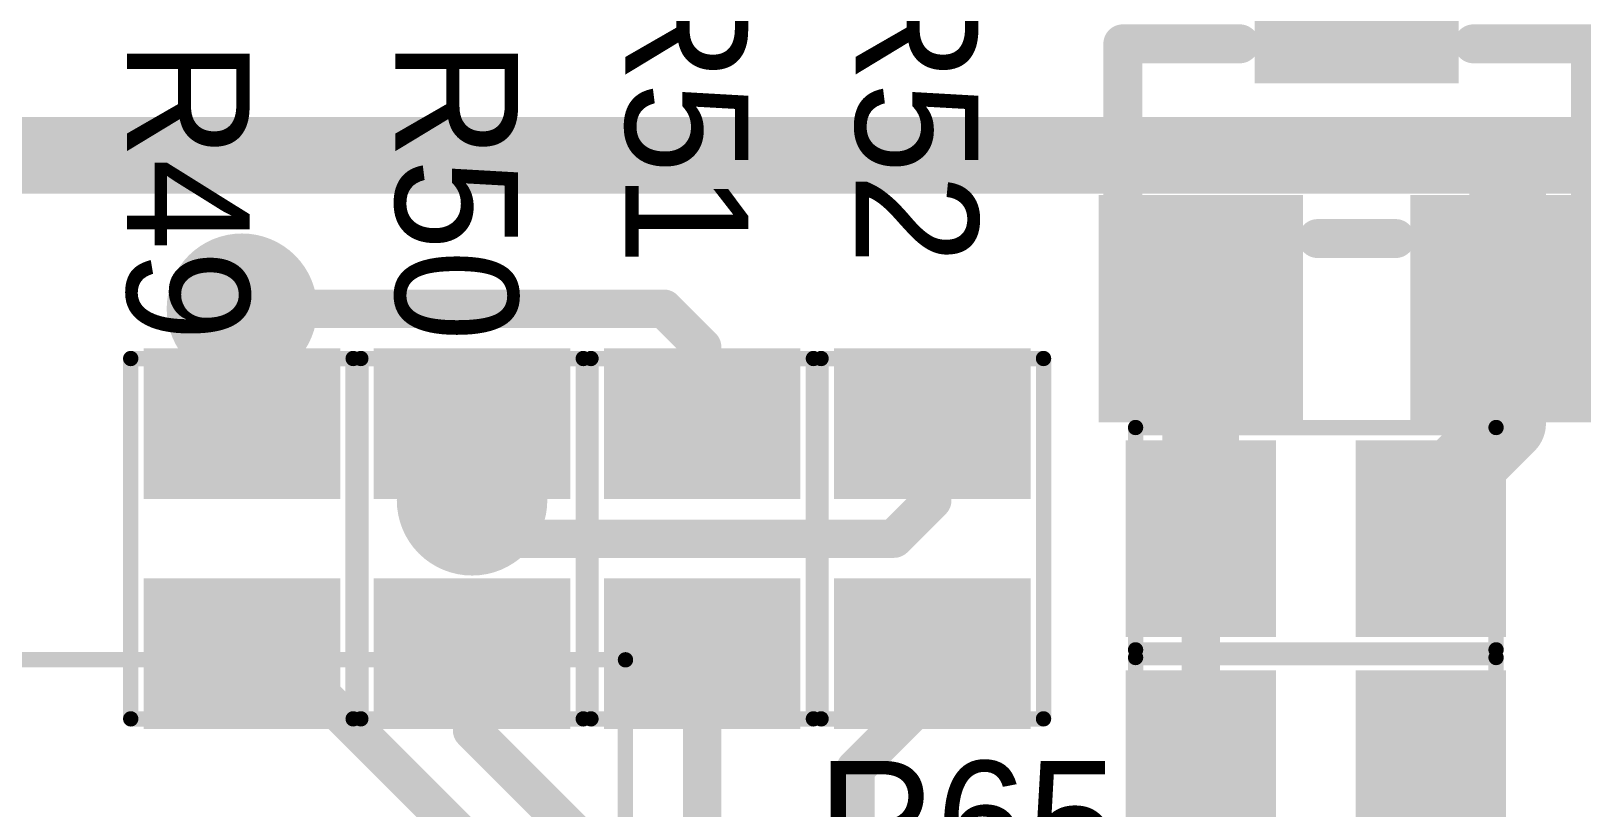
# Model space of a CAD drawing. Extents: x 416 to 470, y 213 to 332.
# Drawn here: x 445.88 to 455.98, y 262.5 to 267.56 of the extents above; entities that cross this region are included whole.
import ezdxf

# ---------------------------------------------------------------- set-up
doc = ezdxf.new("R2010")
doc.units = 0
for name, color, linetype in [('Top', 1, 'CONTINUOUS'), ('Top_Mask', 4, 'CONTINUOUS'), ('Top_Paste', 8, 'CONTINUOUS'), ('Top_Silk', 6, 'CONTINUOUS')]:
    doc.layers.add(name, color=color, linetype=linetype)

# ---------------------------------------------------------------- blocks, each defined once
blk = doc.blocks.new('UNIT_DISC')
at = {"linetype": 'CONTINUOUS', "const_width": 0.5}
blk.add_lwpolyline([(0.25, 0, 1), (-0.25, 0, 1)], format="xyb", close=True, dxfattribs=at)
blk = doc.blocks.new('SHAPE_EL_236_236_0_0_0_0')
at = {"xscale": 0.6, "yscale": 0.6, "zscale": 0.6}
blk.add_blockref('UNIT_DISC', (0, 0), dxfattribs=at)
blk = doc.blocks.new('SHAPE_EL_386_386_0_0_0_0')
at = {"xscale": 0.981, "yscale": 0.981, "zscale": 0.981}
blk.add_blockref('UNIT_DISC', (0, 0), dxfattribs=at)
blk = doc.blocks.new('0__40_28')
at = {"layer": 'Top'}
blk.add_blockref('SHAPE_EL_236_236_0_0_0_0', (0, 0), dxfattribs=at)
at = {"layer": 'Top_Mask'}
blk.add_blockref('SHAPE_EL_386_386_0_0_0_0', (0, 0), dxfattribs=at)
blk = doc.blocks.new('0__40_29')
at = {"layer": 'Top'}
blk.add_blockref('SHAPE_EL_236_236_0_0_0_0', (0, 0), dxfattribs=at)
at = {"layer": 'Top_Mask'}
blk.add_blockref('SHAPE_EL_386_386_0_0_0_0', (0, 0), dxfattribs=at)
blk = doc.blocks.new('R_0603_6980')
at = {"layer": 'Top_Silk', "linetype": 'CONTINUOUS', "const_width": 0.1}
for points in [[(453.075, 263.525), (453.075, 264.975)], [(453.075, 264.975), (455.425, 264.975)], [(455.425, 264.975), (455.425, 263.525)], [(455.425, 263.525), (453.075, 263.525)]]:
    blk.add_lwpolyline(points, dxfattribs=at)
at = {"layer": 'Top_Silk', "xscale": 0.1, "yscale": 0.1, "zscale": 0.1}
for p in [(453.075, 264.975), (453.075, 264.975), (455.425, 264.975), (455.425, 264.975), (453.075, 263.525), (453.075, 263.525), (455.425, 263.525), (455.425, 263.525)]:
    blk.add_blockref('UNIT_DISC', p, dxfattribs=at)
blk = doc.blocks.new('SHAPE_SQ_236_354_0_0_0_0')
blk.add_solid([(-0.3, -0.45), (0.3, -0.45), (-0.3, 0.45), (0.3, 0.45)])
blk = doc.blocks.new('SHAPE_SQ_386_504_0_0_0_0')
blk.add_solid([(-0.4905, -0.6405), (0.4905, -0.6405), (-0.4905, 0.6405), (0.4905, 0.6405)])
blk = doc.blocks.new('0_6x0_921')
at = {"layer": 'Top'}
blk.add_blockref('SHAPE_SQ_236_354_0_0_0_0', (0, 0), dxfattribs=at)
at = {"layer": 'Top_Mask'}
blk.add_blockref('SHAPE_SQ_386_504_0_0_0_0', (0, 0), dxfattribs=at)
at = {"layer": 'Top_Paste'}
blk.add_blockref('SHAPE_SQ_236_354_0_0_0_0', (0, 0), dxfattribs=at)
blk = doc.blocks.new('0_6x0_932')
at = {"layer": 'Top'}
blk.add_blockref('SHAPE_SQ_236_354_0_0_0_0', (0, 0), dxfattribs=at)
at = {"layer": 'Top_Mask'}
blk.add_blockref('SHAPE_SQ_386_504_0_0_0_0', (0, 0), dxfattribs=at)
at = {"layer": 'Top_Paste'}
blk.add_blockref('SHAPE_SQ_236_354_0_0_0_0', (0, 0), dxfattribs=at)
blk = doc.blocks.new('R57')
for name, p in [('R_0603_6980', (0, 0)), ('0_6x0_921', (453.5, 264.25)), ('0_6x0_932', (455, 264.25))]:
    blk.add_blockref(name, p)
blk = doc.blocks.new('R_0603_6992')
at = {"layer": 'Top_Silk', "linetype": 'CONTINUOUS', "const_width": 0.1}
for points in [[(453.075, 262.025), (453.075, 263.475)], [(453.075, 263.475), (455.425, 263.475)], [(455.425, 263.475), (455.425, 262.025)], [(455.425, 262.025), (453.075, 262.025)]]:
    blk.add_lwpolyline(points, dxfattribs=at)
at = {"layer": 'Top_Silk', "xscale": 0.1, "yscale": 0.1, "zscale": 0.1}
for p in [(453.075, 263.475), (453.075, 263.475), (455.425, 263.475), (455.425, 263.475), (453.075, 262.025), (453.075, 262.025), (455.425, 262.025), (455.425, 262.025)]:
    blk.add_blockref('UNIT_DISC', p, dxfattribs=at)
blk = doc.blocks.new('0_6x0_922')
at = {"layer": 'Top'}
blk.add_blockref('SHAPE_SQ_236_354_0_0_0_0', (0, 0), dxfattribs=at)
at = {"layer": 'Top_Mask'}
blk.add_blockref('SHAPE_SQ_386_504_0_0_0_0', (0, 0), dxfattribs=at)
at = {"layer": 'Top_Paste'}
blk.add_blockref('SHAPE_SQ_236_354_0_0_0_0', (0, 0), dxfattribs=at)
blk = doc.blocks.new('R65')
blk.add_blockref('R_0603_6992', (0, 0))
at = {"rotation": 180}
for name, p in [('0_6x0_921', (453.5, 262.75)), ('0_6x0_922', (455, 262.75))]:
    blk.add_blockref(name, p, dxfattribs=at)
at = {"layer": 'Top_Silk'}
blk.add_text('R65', height=0.8, dxfattribs=at).set_placement((451, 262))
blk = doc.blocks.new('R_0603_7385')
at = {"layer": 'Top_Silk', "linetype": 'CONTINUOUS', "const_width": 0.1}
for points in [[(446.525, 265.425), (447.975, 265.425)], [(446.525, 263.075), (446.525, 265.425)], [(447.975, 265.425), (447.975, 263.075)], [(447.975, 263.075), (446.525, 263.075)]]:
    blk.add_lwpolyline(points, dxfattribs=at)
at = {"layer": 'Top_Silk', "xscale": 0.1, "yscale": 0.1, "zscale": 0.1}
for p in [(446.525, 265.425), (446.525, 265.425), (447.975, 265.425), (447.975, 265.425), (446.525, 263.075), (446.525, 263.075), (447.975, 263.075), (447.975, 263.075)]:
    blk.add_blockref('UNIT_DISC', p, dxfattribs=at)
blk = doc.blocks.new('0_6x0_929')
at = {"layer": 'Top'}
blk.add_blockref('SHAPE_SQ_236_354_0_0_0_0', (0, 0), dxfattribs=at)
at = {"layer": 'Top_Mask'}
blk.add_blockref('SHAPE_SQ_386_504_0_0_0_0', (0, 0), dxfattribs=at)
at = {"layer": 'Top_Paste'}
blk.add_blockref('SHAPE_SQ_236_354_0_0_0_0', (0, 0), dxfattribs=at)
blk = doc.blocks.new('0_6x0_955')
at = {"layer": 'Top'}
blk.add_blockref('SHAPE_SQ_236_354_0_0_0_0', (0, 0), dxfattribs=at)
at = {"layer": 'Top_Mask'}
blk.add_blockref('SHAPE_SQ_386_504_0_0_0_0', (0, 0), dxfattribs=at)
at = {"layer": 'Top_Paste'}
blk.add_blockref('SHAPE_SQ_236_354_0_0_0_0', (0, 0), dxfattribs=at)
blk = doc.blocks.new('R49')
blk.add_blockref('R_0603_7385', (0, 0))
at = {"rotation": 270}
for name, p in [('0_6x0_929', (447.25, 265)), ('0_6x0_955', (447.25, 263.5))]:
    blk.add_blockref(name, p, dxfattribs=at)
at = {"layer": 'Top_Silk'}
blk.add_text('R49', height=0.8, rotation=270, dxfattribs=at).set_placement((446.5, 267.5))
blk = doc.blocks.new('R_0603_7447')
at = {"layer": 'Top_Silk', "linetype": 'CONTINUOUS', "const_width": 0.1}
for points in [[(451.025, 265.425), (452.475, 265.425)], [(451.025, 263.075), (451.025, 265.425)], [(452.475, 265.425), (452.475, 263.075)], [(452.475, 263.075), (451.025, 263.075)]]:
    blk.add_lwpolyline(points, dxfattribs=at)
at = {"layer": 'Top_Silk', "xscale": 0.1, "yscale": 0.1, "zscale": 0.1}
for p in [(451.025, 265.425), (451.025, 265.425), (452.475, 265.425), (452.475, 265.425), (451.025, 263.075), (451.025, 263.075), (452.475, 263.075), (452.475, 263.075)]:
    blk.add_blockref('UNIT_DISC', p, dxfattribs=at)
blk = doc.blocks.new('0_6x0_928')
at = {"layer": 'Top'}
blk.add_blockref('SHAPE_SQ_236_354_0_0_0_0', (0, 0), dxfattribs=at)
at = {"layer": 'Top_Mask'}
blk.add_blockref('SHAPE_SQ_386_504_0_0_0_0', (0, 0), dxfattribs=at)
at = {"layer": 'Top_Paste'}
blk.add_blockref('SHAPE_SQ_236_354_0_0_0_0', (0, 0), dxfattribs=at)
blk = doc.blocks.new('0_6x0_958')
at = {"layer": 'Top'}
blk.add_blockref('SHAPE_SQ_236_354_0_0_0_0', (0, 0), dxfattribs=at)
at = {"layer": 'Top_Mask'}
blk.add_blockref('SHAPE_SQ_386_504_0_0_0_0', (0, 0), dxfattribs=at)
at = {"layer": 'Top_Paste'}
blk.add_blockref('SHAPE_SQ_236_354_0_0_0_0', (0, 0), dxfattribs=at)
blk = doc.blocks.new('R52')
blk.add_blockref('R_0603_7447', (0, 0))
at = {"rotation": 270}
for name, p in [('0_6x0_928', (451.75, 265)), ('0_6x0_958', (451.75, 263.5))]:
    blk.add_blockref(name, p, dxfattribs=at)
at = {"layer": 'Top_Silk'}
blk.add_text('R52', height=0.8, rotation=270, dxfattribs=at).set_placement((451.25, 268))
blk = doc.blocks.new('SOT_23_A1A2K__7459')
at = {"layer": 'Top_Silk', "linetype": 'CONTINUOUS', "const_width": 0.254}
for points in [[(452.99199, 267.4772), (453.754, 267.4772)], [(452.992, 266.46119), (452.99199, 267.4772)], [(455.278, 267.4772), (456.04001, 267.4772)], [(456.04001, 266.4612), (456.04001, 267.4772)], [(454.262, 266.20719), (454.77, 266.20719)]]:
    blk.add_lwpolyline(points, dxfattribs=at)
at = {"layer": 'Top_Silk', "xscale": 0.254, "yscale": 0.254, "zscale": 0.254}
for p in [(452.99199, 267.4772), (452.99199, 267.4772), (453.754, 267.4772), (455.278, 267.4772), (456.04001, 267.4772), (456.04001, 267.4772), (452.992, 266.46119), (456.04001, 266.4612), (454.262, 266.20719), (454.77, 266.20719)]:
    blk.add_blockref('UNIT_DISC', p, dxfattribs=at)
blk = doc.blocks.new('SHAPE_SQ_374_433_0_0_0_0')
blk.add_solid([(-0.475, -0.55), (0.475, -0.55), (-0.475, 0.55), (0.475, 0.55)])
blk = doc.blocks.new('SHAPE_SQ_524_583_0_0_0_0')
blk.add_solid([(-0.6655, -0.7405), (0.6655, -0.7405), (-0.6655, 0.7405), (0.6655, 0.7405)])
blk = doc.blocks.new('P_SX32Y32D0T32')
at = {"layer": 'Top'}
blk.add_blockref('SHAPE_SQ_374_433_0_0_0_0', (0, 0), dxfattribs=at)
at = {"layer": 'Top_Mask'}
blk.add_blockref('SHAPE_SQ_524_583_0_0_0_0', (0, 0), dxfattribs=at)
at = {"layer": 'Top_Paste'}
blk.add_blockref('SHAPE_SQ_374_433_0_0_0_0', (0, 0), dxfattribs=at)
blk = doc.blocks.new('P_SX32Y32D0T21')
at = {"layer": 'Top'}
blk.add_blockref('SHAPE_SQ_374_433_0_0_0_0', (0, 0), dxfattribs=at)
at = {"layer": 'Top_Mask'}
blk.add_blockref('SHAPE_SQ_524_583_0_0_0_0', (0, 0), dxfattribs=at)
at = {"layer": 'Top_Paste'}
blk.add_blockref('SHAPE_SQ_374_433_0_0_0_0', (0, 0), dxfattribs=at)
blk = doc.blocks.new('P_SX32Y32D0T269')
at = {"layer": 'Top'}
blk.add_blockref('SHAPE_SQ_374_433_0_0_0_0', (0, 0), dxfattribs=at)
at = {"layer": 'Top_Mask'}
blk.add_blockref('SHAPE_SQ_524_583_0_0_0_0', (0, 0), dxfattribs=at)
at = {"layer": 'Top_Paste'}
blk.add_blockref('SHAPE_SQ_374_433_0_0_0_0', (0, 0), dxfattribs=at)
blk = doc.blocks.new('Q19')
for name, p in [('P_SX32Y32D0T269', (454.51601, 267.9598)), ('SOT_23_A1A2K__7459', (0, 0)), ('P_SX32Y32D0T21', (453.5, 265.75)), ('P_SX32Y32D0T32', (455.532, 265.75))]:
    blk.add_blockref(name, p)
at = {"layer": 'Top_Silk'}
blk.add_text('Q19', height=0.8, dxfattribs=at).set_placement((454.5, 268.6875))
blk = doc.blocks.new('R_0603_8138')
at = {"layer": 'Top_Silk', "linetype": 'CONTINUOUS', "const_width": 0.1}
for points in [[(448.025, 265.425), (449.475, 265.425)], [(448.025, 263.075), (448.025, 265.425)], [(449.475, 265.425), (449.475, 263.075)], [(449.475, 263.075), (448.025, 263.075)]]:
    blk.add_lwpolyline(points, dxfattribs=at)
at = {"layer": 'Top_Silk', "xscale": 0.1, "yscale": 0.1, "zscale": 0.1}
for p in [(448.025, 265.425), (448.025, 265.425), (449.475, 265.425), (449.475, 265.425), (448.025, 263.075), (448.025, 263.075), (449.475, 263.075), (449.475, 263.075)]:
    blk.add_blockref('UNIT_DISC', p, dxfattribs=at)
blk = doc.blocks.new('0_6x0_956')
at = {"layer": 'Top'}
blk.add_blockref('SHAPE_SQ_236_354_0_0_0_0', (0, 0), dxfattribs=at)
at = {"layer": 'Top_Mask'}
blk.add_blockref('SHAPE_SQ_386_504_0_0_0_0', (0, 0), dxfattribs=at)
at = {"layer": 'Top_Paste'}
blk.add_blockref('SHAPE_SQ_236_354_0_0_0_0', (0, 0), dxfattribs=at)
blk = doc.blocks.new('R50')
blk.add_blockref('R_0603_8138', (0, 0))
at = {"rotation": 270}
for name, p in [('0_6x0_928', (448.75, 265)), ('0_6x0_956', (448.75, 263.5))]:
    blk.add_blockref(name, p, dxfattribs=at)
at = {"layer": 'Top_Silk'}
blk.add_text('R50', height=0.8, rotation=270, dxfattribs=at).set_placement((448.25, 267.5))
blk = doc.blocks.new('R_0603_8150')
at = {"layer": 'Top_Silk', "linetype": 'CONTINUOUS', "const_width": 0.1}
for points in [[(449.525, 265.425), (450.975, 265.425)], [(449.525, 263.075), (449.525, 265.425)], [(450.975, 265.425), (450.975, 263.075)], [(450.975, 263.075), (449.525, 263.075)]]:
    blk.add_lwpolyline(points, dxfattribs=at)
at = {"layer": 'Top_Silk', "xscale": 0.1, "yscale": 0.1, "zscale": 0.1}
for p in [(449.525, 265.425), (449.525, 265.425), (450.975, 265.425), (450.975, 265.425), (449.525, 263.075), (449.525, 263.075), (450.975, 263.075), (450.975, 263.075)]:
    blk.add_blockref('UNIT_DISC', p, dxfattribs=at)
blk = doc.blocks.new('0_6x0_957')
at = {"layer": 'Top'}
blk.add_blockref('SHAPE_SQ_236_354_0_0_0_0', (0, 0), dxfattribs=at)
at = {"layer": 'Top_Mask'}
blk.add_blockref('SHAPE_SQ_386_504_0_0_0_0', (0, 0), dxfattribs=at)
at = {"layer": 'Top_Paste'}
blk.add_blockref('SHAPE_SQ_236_354_0_0_0_0', (0, 0), dxfattribs=at)
blk = doc.blocks.new('R51')
blk.add_blockref('R_0603_8150', (0, 0))
at = {"rotation": 270}
for name, p in [('0_6x0_929', (450.25, 265)), ('0_6x0_957', (450.25, 263.5))]:
    blk.add_blockref(name, p, dxfattribs=at)
at = {"layer": 'Top_Silk'}
blk.add_text('R51', height=0.8, rotation=270, dxfattribs=at).set_placement((449.75, 268))
blk = doc.blocks.new('MW_3M2_8162')
at = {"layer": 'Top_Silk', "linetype": 'CONTINUOUS', "const_width": 0.1}
for points in [[(449.75, 263.46), (444.75, 263.46)], [(444.75, 263.46), (444.75, 255.46)], [(449.75, 255.46), (449.75, 263.46)], [(449.25, 260.46), (449.75, 260.46)], [(449.25, 258.46), (449.25, 260.46)], [(449.75, 258.46), (449.25, 258.46)], [(444.75, 255.46), (449.75, 255.46)]]:
    blk.add_lwpolyline(points, dxfattribs=at)
at = {"layer": 'Top_Silk', "xscale": 0.1, "yscale": 0.1, "zscale": 0.1}
for p in [(444.75, 263.46), (444.75, 263.46), (449.75, 263.46), (449.75, 263.46), (449.25, 260.46), (449.25, 260.46), (449.75, 260.46), (449.25, 258.46), (449.25, 258.46), (449.75, 258.46), (444.75, 255.46), (444.75, 255.46), (449.75, 255.46), (449.75, 255.46)]:
    blk.add_blockref('UNIT_DISC', p, dxfattribs=at)
blk = doc.blocks.new('SHAPE_EL_551_551_0_0_0_0')
at = {"xscale": 1.4, "yscale": 1.4, "zscale": 1.4}
blk.add_blockref('UNIT_DISC', (0, 0), dxfattribs=at)
blk = doc.blocks.new('SHAPE_EL_701_701_0_0_0_0')
at = {"xscale": 1.781, "yscale": 1.781, "zscale": 1.781}
blk.add_blockref('UNIT_DISC', (0, 0), dxfattribs=at)
blk = doc.blocks.new('d0_8__2_59')
at = {"layer": 'Top'}
blk.add_blockref('SHAPE_EL_551_551_0_0_0_0', (0, 0), dxfattribs=at)
at = {"layer": 'Top_Mask'}
blk.add_blockref('SHAPE_EL_701_701_0_0_0_0', (0, 0), dxfattribs=at)
blk = doc.blocks.new('d0_8__2_41')
at = {"layer": 'Top'}
blk.add_blockref('SHAPE_EL_551_551_0_0_0_0', (0, 0), dxfattribs=at)
at = {"layer": 'Top_Mask'}
blk.add_blockref('SHAPE_EL_701_701_0_0_0_0', (0, 0), dxfattribs=at)
blk = doc.blocks.new('d0_8__2_60')
at = {"layer": 'Top'}
blk.add_blockref('SHAPE_EL_551_551_0_0_0_0', (0, 0), dxfattribs=at)
at = {"layer": 'Top_Mask'}
blk.add_blockref('SHAPE_EL_701_701_0_0_0_0', (0, 0), dxfattribs=at)
blk = doc.blocks.new('XR2')
blk.add_blockref('MW_3M2_8162', (0, 0))
at = {"rotation": 90}
for name, p in [('d0_8__2_41', (447.75, 261.49)), ('d0_8__2_60', (447.25, 259.49)), ('d0_8__2_59', (447.75, 257.49))]:
    blk.add_blockref(name, p, dxfattribs=at)

msp = doc.modelspace()

# ---------------------------------------------------------------- linework, layer by layer
at = {"layer": 'Top', "linetype": 'CONTINUOUS'}
for points, const_width in [([(433.75, 266.75), (455.5, 266.75)], 0.5), ([(455.5, 265.782), (455.5, 266.75)], 0.5), ([(455.5, 266.75), (458.75, 266.75)], 0.5), ([(455.532, 265.75), (455.5, 265.782)], 0.5), ([(453.5, 265.75), (453.5, 264.25)], 0.5), ([(455.532, 265.75), (455.5, 265.718)], 0.5), ([(455.5, 265.718), (455.5, 265)], 0.5), ([(447.25, 265.75), (447.25, 265)], 0.25), ([(450, 265.75), (447.25, 265.75)], 0.25), ([(450.25, 265.5), (450, 265.75)], 0.25), ([(450.25, 265), (450.25, 265.5)], 0.25), ([(455.5, 265), (455, 264.5)], 0.5), ([(448.75, 264.5), (448.75, 265)], 0.25), ([(451.75, 265), (451.75, 264.5)], 0.25), ([(455, 264.5), (455, 264.25)], 0.5), ([(448.75, 264.5), (449, 264.25)], 0.25), ([(451.75, 264.5), (451.5, 264.25)], 0.25), ([(451.5, 264.25), (449, 264.25)], 0.25), ([(453.5, 264.25), (453.5, 262.75)], 0.25), ([(447.5, 263.5), (447.25, 263.5)], 0.25), ([(447.5, 263.5), (448.25, 262.75)], 0.25), ([(448.75, 263), (448.75, 263.5)], 0.25), ([(450.25, 262.25), (450.25, 263.5)], 0.25), ([(451.75, 263.25), (451.75, 263.5)], 0.25), ([(451.25, 262.75), (451.75, 263.25)], 0.25), ([(450.25, 261.5), (448.75, 263)], 0.25), ([(448.25, 262.75), (449.75, 261.25)], 0.25), ([(451.25, 254.25), (451.25, 262.75)], 0.25), ([(455, 262.75), (455, 262)], 0.25)]:
    msp.add_lwpolyline(points, dxfattribs=dict(at, const_width=const_width))

# ---------------------------------------------------------------- block references
for name, p in [('Q19', (0, 0)), ('R51', (0, 0)), ('R52', (0, 0)), ('R49', (0, 0)), ('R50', (0, 0)), ('0__40_29', (447.25, 265.75)), ('R57', (0, 0)), ('0__40_28', (448.75, 264.5)), ('XR2', (0, 0)), ('R65', (0, 0))]:
    msp.add_blockref(name, p)
at = {"layer": 'Top'}
for p, xscale, yscale, zscale in [((455.5, 266.75), 0.5, 0.5, 0.5), ((455.5, 266.75), 0.5, 0.5, 0.5), ((455.5, 266.75), 0.5, 0.5, 0.5), ((455.5, 265.782), 0.5, 0.5, 0.5), ((455.5, 265.782), 0.5, 0.5, 0.5), ((453.5, 265.75), 0.5, 0.5, 0.5), ((455.5, 265.718), 0.5, 0.5, 0.5), ((455.5, 265.718), 0.5, 0.5, 0.5), ((455.532, 265.75), 0.5, 0.5, 0.5), ((455.532, 265.75), 0.5, 0.5, 0.5), ((447.25, 265.75), 0.25, 0.25, 0.25), ((447.25, 265.75), 0.25, 0.25, 0.25), ((450, 265.75), 0.25, 0.25, 0.25), ((450, 265.75), 0.25, 0.25, 0.25), ((450.25, 265.5), 0.25, 0.25, 0.25), ((450.25, 265.5), 0.25, 0.25, 0.25), ((455.5, 265), 0.5, 0.5, 0.5), ((455.5, 265), 0.5, 0.5, 0.5), ((447.25, 265), 0.25, 0.25, 0.25), ((448.75, 265), 0.25, 0.25, 0.25), ((450.25, 265), 0.25, 0.25, 0.25), ((451.75, 265), 0.25, 0.25, 0.25), ((455, 264.5), 0.5, 0.5, 0.5), ((455, 264.5), 0.5, 0.5, 0.5), ((448.75, 264.5), 0.25, 0.25, 0.25), ((448.75, 264.5), 0.25, 0.25, 0.25), ((451.75, 264.5), 0.25, 0.25, 0.25), ((451.75, 264.5), 0.25, 0.25, 0.25), ((453.5, 264.25), 0.5, 0.5, 0.5), ((455, 264.25), 0.5, 0.5, 0.5), ((449, 264.25), 0.25, 0.25, 0.25), ((449, 264.25), 0.25, 0.25, 0.25), ((451.5, 264.25), 0.25, 0.25, 0.25), ((451.5, 264.25), 0.25, 0.25, 0.25), ((453.5, 264.25), 0.25, 0.25, 0.25), ((447.25, 263.5), 0.25, 0.25, 0.25), ((447.5, 263.5), 0.25, 0.25, 0.25), ((447.5, 263.5), 0.25, 0.25, 0.25), ((448.75, 263.5), 0.25, 0.25, 0.25), ((450.25, 263.5), 0.25, 0.25, 0.25), ((451.75, 263.5), 0.25, 0.25, 0.25), ((451.75, 263.25), 0.25, 0.25, 0.25), ((451.75, 263.25), 0.25, 0.25, 0.25), ((448.75, 263), 0.25, 0.25, 0.25), ((448.75, 263), 0.25, 0.25, 0.25), ((448.25, 262.75), 0.25, 0.25, 0.25), ((448.25, 262.75), 0.25, 0.25, 0.25), ((451.25, 262.75), 0.25, 0.25, 0.25), ((451.25, 262.75), 0.25, 0.25, 0.25), ((453.5, 262.75), 0.25, 0.25, 0.25), ((455, 262.75), 0.25, 0.25, 0.25)]:
    msp.add_blockref('UNIT_DISC', p, dxfattribs=dict(at, xscale=xscale, yscale=yscale, zscale=zscale))

doc.saveas('drawing.dxf')
